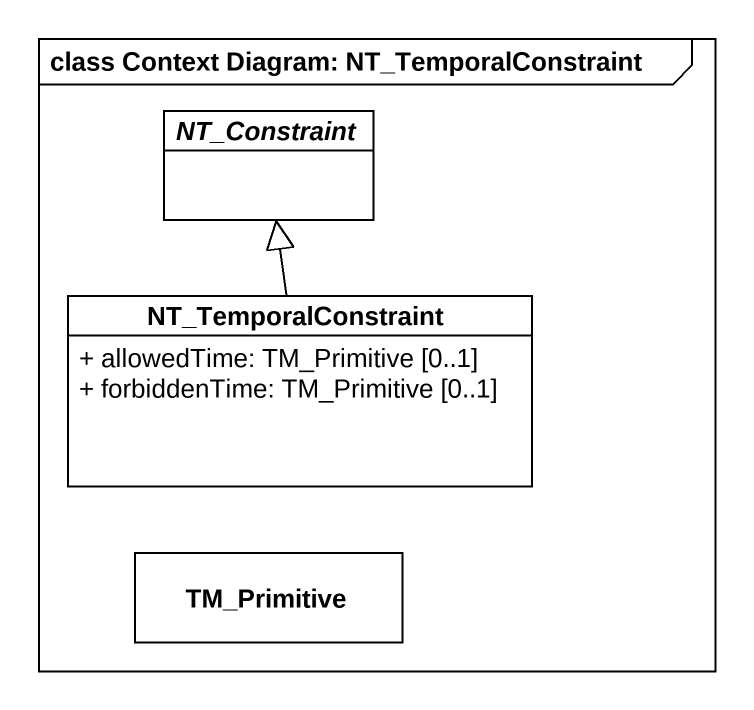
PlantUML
@startuml
mainframe class Context Diagram: NT_TemporalConstraint
hide circle
hide empty members
skinparam classAttributeIconSize 0
abstract class NT_Constraint
class NT_TemporalConstraint {
  + allowedTime: TM_Primitive [0..1]
  + forbiddenTime: TM_Primitive [0..1]
}
class TM_Primitive
NT_TemporalConstraint -up-|> NT_Constraint
@enduml
